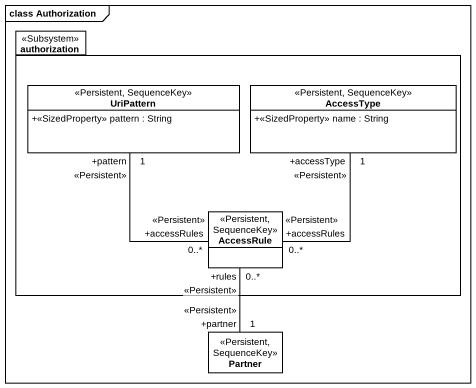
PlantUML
@startuml
mainframe class Authorization
hide circle
hide empty members
skinparam classAttributeIconSize 0
package authorization <<Subsystem>> {
  class UriPattern <<Persistent, SequenceKey>> {
    +<<SizedProperty>> pattern : String
  }
  class AccessType <<Persistent, SequenceKey>> {
    +<<SizedProperty>> name : String
  }
  class AccessRule <<Persistent, SequenceKey>>
}
class Partner <<Persistent, SequenceKey>>
UriPattern "<<Persistent>>\n1\n+pattern" -- "<<Persistent>>\n0..*\n+accessRules" AccessRule
AccessType "<<Persistent>>\n+accessType\n1" -- "<<Persistent>>\n0..*\n+accessRules" AccessRule
Partner "<<Persistent>>\n1\n+partner" -up- "<<Persistent>>\n+rules\n0..*" AccessRule
@enduml
